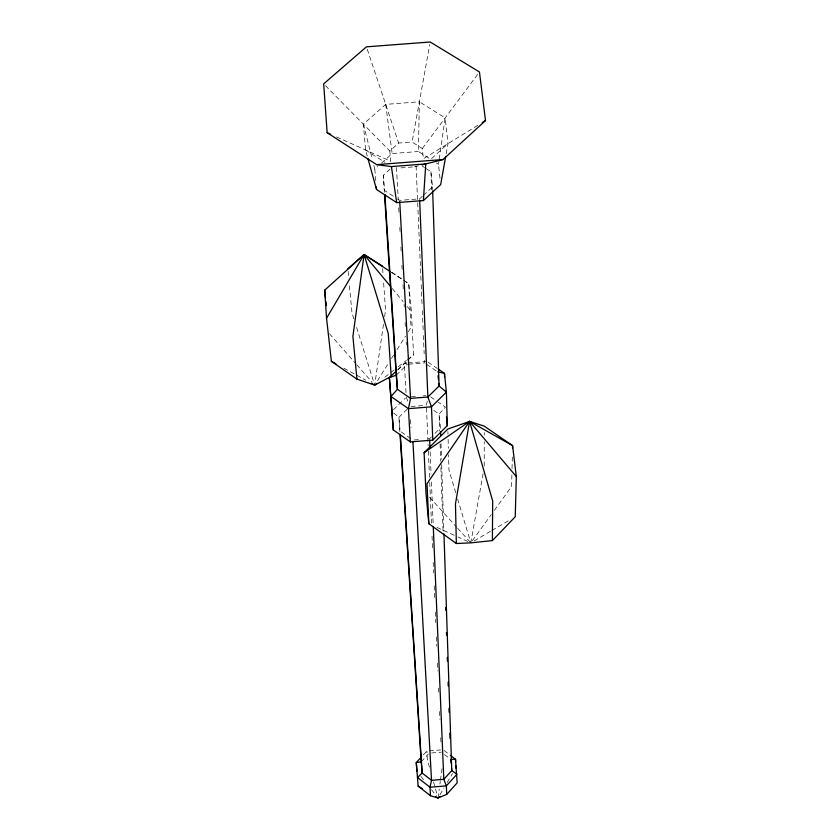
<?xml version="1.0" encoding="UTF-8"?>
<svg xmlns="http://www.w3.org/2000/svg" width="840" height="840" viewBox="0 0 840 840"><rect width="100%" height="100%" fill="white"/><g stroke="black" fill="none" stroke-linecap="round" stroke-linejoin="round"><path stroke-width="0.63" stroke-dasharray="4.2 3.15" d="M484.207 466.032L484.229 441.588M484.239 435.151L484.239 432.579M428.978 158.235L418.404 151.515L419.36 101.798L385.707 104.37L363.394 124.152L365.547 149.94L367.269 156.125M511.896 474.968L511.634 486.444L494.245 510.468M512.043 468.584L512.379 454.556M438.018 798L439.236 789.086M439.94 783.993L440.286 781.442M440.465 780.171L442.04 768.705M439.992 178.238L438.491 164.283L439.047 160.409M439.226 159.128L445.147 117.883L419.36 101.798M383.471 324.334L374.703 385.098L355.887 325.227M384.594 316.586L385.529 310.118L383.555 281.631M483.074 473.718L470.82 542.85L457.989 537.002M446.177 153.846L448.014 143.598L445.147 117.883M477.74 125.339L423.37 158.781L422.31 148.502L412.072 142.013L429.744 44.562M426.405 405.29L427.434 400.365M439.992 794.672L443.94 788.004M447.227 782.45L452.487 773.567M377.496 380.656L388.679 362.901M391.471 358.459L393.561 355.131M397.058 349.577L405.437 336.252M408.23 331.821L411.022 327.38L408.755 283.626L405.605 281.516M472.332 540.76L491.221 514.647M422.31 148.502L477.876 74.078M423.339 754.898L426.867 751.075L428.39 752.472M421.207 761.807L428.274 754.131M431.413 436.937L429.608 438.732L427.024 438.942M435.036 433.325L440.475 427.928L439.1 414.078L445.442 407.148L438.018 402.024M407.085 409.269L398.916 417.27L399.851 431.624M393.561 409.637L405.394 398.087M397.793 369.579L404.334 363.269L406.865 363.069M397.73 370.115L407.054 361.116M407.988 360.213L413.584 354.816L411.38 311.546L408.755 283.626L405.489 281.494M396.197 375.165L407.442 364.287L404.334 363.269L406.077 393.278M422.363 196.266L419.591 198.828L399.672 200.361L397.53 198.965M423.286 195.416L432.537 186.879L430.941 171.675L425.576 168.242M431.582 158.613L448.014 143.598M384.363 192.328L383.271 175.35L390.684 168.63M336.578 136.952L390.757 161.291L389.812 151.001L398.643 143.041L412.072 142.013M375.795 180.632L374.808 169.186L377.695 166.583M381.549 163.097L392.154 153.531L418.404 151.515M384.941 377.129L390.054 373.149M391.072 372.351L394.149 369.957M398.233 366.765L406.423 360.392M407.442 359.594L413.584 354.816M474.159 540.897L490.812 531.111M491.925 530.46L510.804 519.372M414.54 166.824L418.268 165.869M429.356 750.865L440.58 749.942M431.603 752.976L441.357 752.168M414.131 439.961L420.578 439.457M408.125 362.964L425.806 361.568M408.671 364.193L424.578 362.943L424.463 360.329M411.516 396.784L415.433 396.469M423.255 395.85L425.859 395.64M411.086 406.507L422.572 405.594M401.006 167.864L413.312 166.918M436.989 527.436L456.824 536.476M343.917 368.193L365.579 380.09M436.38 162.939L438.491 164.283M422.352 166.194L424.505 167.559M365.547 149.94L384.941 162.414M393.225 196.172L384.626 190.585L383.271 175.35M391.325 272.276L404.397 280.791M391.933 272.401L404.555 280.822M428.085 362.166L437.304 368.456M426.594 364.319L436.674 371.196M430.584 396.9L436.957 401.289M433.808 410.413L439.1 414.078L439.667 431.078M410.718 438.585L400.124 431.141L398.916 417.27L391.734 411.411M444.108 750.529L449.295 754.52M444.476 754.562L449.673 758.562M325.51 85.722L389.812 151.001M429.513 497.196L456.761 527.31M457.643 528.276L469.949 541.884M329.522 333.784L355.95 363.794M356.8 364.77L372.151 382.2M392.301 288.55L403.084 301.55M407.232 306.548L411.38 311.546M420.956 776.38L425.019 781.525M431.519 789.768L436.391 795.942M406.308 397.194L408.062 401.898M367.258 49.308L398.643 143.041M353.923 318.99L351.971 312.753L349.188 283.006M455.742 492.702L448.959 470.138L448.539 454.724M457.632 498.971L470.442 541.601M429.44 767.225L427.371 759.843L426.867 751.075M433.556 781.998L437.336 795.543M363.394 124.152L372.267 159.18M373.853 165.438L374.808 169.186M385.707 104.37L392.154 153.531M348.106 271.373L348.59 276.549M382.651 268.674L383.008 273.861M396.459 167.507L398.276 200.088M398.717 207.911L399 213.119M399.808 227.451L400.019 231.368M400.901 247.002L401.111 250.908M401.919 265.251L402.129 269.157M403.011 284.792L403.221 288.708M404.103 304.343L404.24 306.947M405.122 322.592L405.332 326.498M406.203 342.132L406.35 344.747M410.54 419.685L410.981 427.529M416.084 165.995L421.144 283.374M421.197 284.687L422.1 305.55M422.331 310.769L423.171 330.33M423.392 335.548L424.179 353.808M426.51 407.904L428.148 445.872M428.379 451.101L429.503 477.288M429.733 482.517L431.477 523.1M432.044 536.183L432.611 549.276M433.178 562.37L433.629 572.838M434.185 585.932L434.7 597.712M435.32 612.108L435.771 622.577M436.391 636.982L436.79 646.139M437.524 663.159L437.861 671.013M438.596 688.034L438.869 694.575M439.604 711.585L439.95 719.439M440.738 737.772L441.021 744.314M430.154 451.836L431.078 474.096M431.413 481.961L433.209 525.189M430.941 171.675L431.56 189.998M440.108 444.161L440.685 461.16M440.906 467.702L443.058 531.793M432.537 186.879L432.621 189.504M440.99 443.625L441.515 459.312M441.683 464.552L443.877 531.248M447.909 431.613L447.983 434.175M448.119 439.32L448.361 448.308"/><path stroke-width="1.26" d="M492.377 540.593L492.692 500.945L469.57 421.407L447.836 429.041L424.106 452.697L425.995 493.3L428.831 523.719L456.351 543.501L470.82 542.85L492.377 540.593L515.245 516.758L516.327 476.584L512.589 445.631L484.25 426.143L469.57 421.407L424.106 452.697M512.526 448.182L512.589 445.631L469.57 421.407L427.014 483.735L428.831 523.719M423.37 200.571L425.775 163.916L391.409 166.572L396.69 202.629L423.37 200.571L440.675 184.579L445.715 156.408M347.865 268.79L364.088 254.552L388.269 333.554L391.209 376.425L374.703 385.098L356.947 379.134L331.369 361.294L326.55 318.203L364.088 254.552L382.473 266.091M421.575 756.808L416.283 762.542L418.131 786.103L430.49 795.753L438.018 798L446.702 794.409L457.17 782.87L455.522 759.297L450.334 755.307M395.923 371.385L389.382 377.706L393.309 429.933L410.319 441.903L432.789 440.108L447.321 425.639L446.397 392.123L444.476 373.349L438.333 369.159M421.985 164.923L443.048 159.527L485.51 120.561L479.441 71.978L430.206 42L366.429 46.84L323.673 83.864L327.149 132.72L376.667 164.64L392.038 166.677M326.55 318.203L324.681 290.199L364.088 254.552L390.233 271.572M440.034 796.404L438.018 798L435.803 796.677M376.751 383.502L374.703 385.098L371.28 383.219M482.181 122.609L485.51 120.561M384.542 194.943L396.197 375.165L389.382 377.706L393.309 429.933M400.019 434.238L421.207 761.807L416.283 762.542L416.892 771.225M376.667 164.64L443.048 159.527M437.682 371.889L444.476 373.349L444.591 377.244M327.149 132.72L330.687 134.305M331.369 361.294L335.937 363.804M418.131 786.103L422.552 788.75M367.952 158.603L376.562 189.535L396.69 202.629M516.327 476.584L469.57 421.407L455.459 503.937L456.351 543.501M390.642 286.545L364.088 254.552L352.905 336.336L356.947 379.134M324.681 290.199L325.531 297.885M325.962 301.739L326.393 305.582M446.45 417.007L447.321 425.639M438.06 375.732L438.449 379.586M438.837 383.429L439.1 386.001L446.397 392.123L431.477 406.822L408.429 408.66L390.978 396.512L397.425 389.298L384.878 194.513M451.07 763.109L450.713 759.36L455.522 759.297L455.595 761.786M451.531 768.106L451.763 770.606L443.814 779.31L431.529 780.328L422.163 773.052L421.207 761.807M396.197 375.165L397.425 389.298L410.55 398.391L427.865 397.026L439.1 386.001L432.663 190.816M376.341 186.995L376.562 189.535M400.376 435.057L422.163 773.052L417.532 777.514L429.996 787.227L446.366 785.873L456.939 774.249L451.763 770.606L443.961 533.873M410.319 441.903L408.429 408.66L410.55 398.391L399.745 201.673M430.49 795.753L429.996 787.227L431.529 780.328L412.913 441.378M419.643 200.13L427.865 397.026L431.477 406.822L432.789 440.108M429.66 440.044L429.986 447.899M433.272 526.502L443.814 779.31L446.366 785.873L446.702 794.409M445.61 607.646L445.704 610.26M446.45 632.499L446.534 635.114M447.279 657.342L447.416 661.269M448.119 682.196L448.256 686.123M449.001 708.351L449.138 712.278M449.841 733.204L450.009 738.433M440.601 431.855L440.738 435.771M455.7 765.524L455.774 768.012"/></g></svg>
